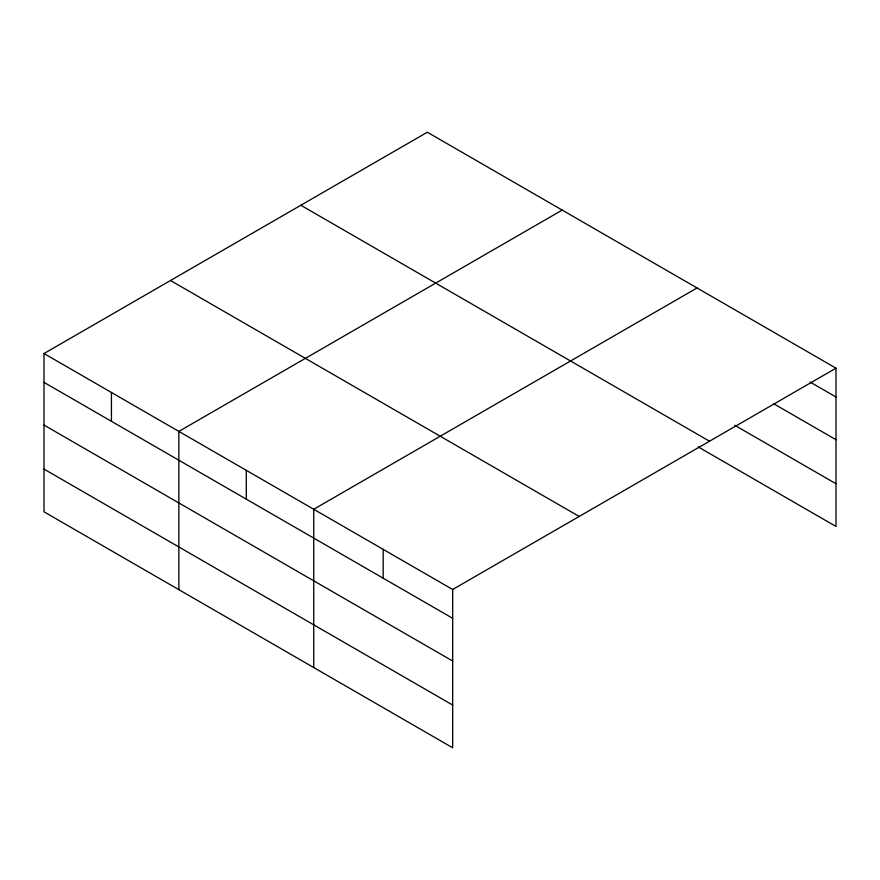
<?xml version="1.0" encoding="UTF-8"?>
<svg xmlns="http://www.w3.org/2000/svg" width="880" height="880" viewBox="0 0 880 880"><rect width="100%" height="100%" fill="white"/><g stroke="black" fill="none" stroke-linecap="round" stroke-linejoin="round"><path stroke-width="1.32" d="M452.672 661.034L452.672 589.49L44 353.54L44 511.819L452.672 747.769L452.672 661.034L44 425.084M698.225 446.919L836 526.46L836 368.181L427.328 132.231L44 353.54M562.188 210.089L178.86 431.398L178.86 589.688M697.048 287.958L313.731 509.267L313.731 667.546M452.672 589.49L836 368.181M810.095 382.052L836 397.001M773.586 403.689L836 439.725M734.734 425.271L836 483.736M300.828 205.26L709.5 441.21M170.5 280.511L579.172 516.45M44 382.371L452.672 618.31M44 469.106L452.672 705.045M383.196 549.373L383.196 578.204M246.29 470.338L246.29 499.158M111.43 392.469L111.43 421.3"/></g></svg>
